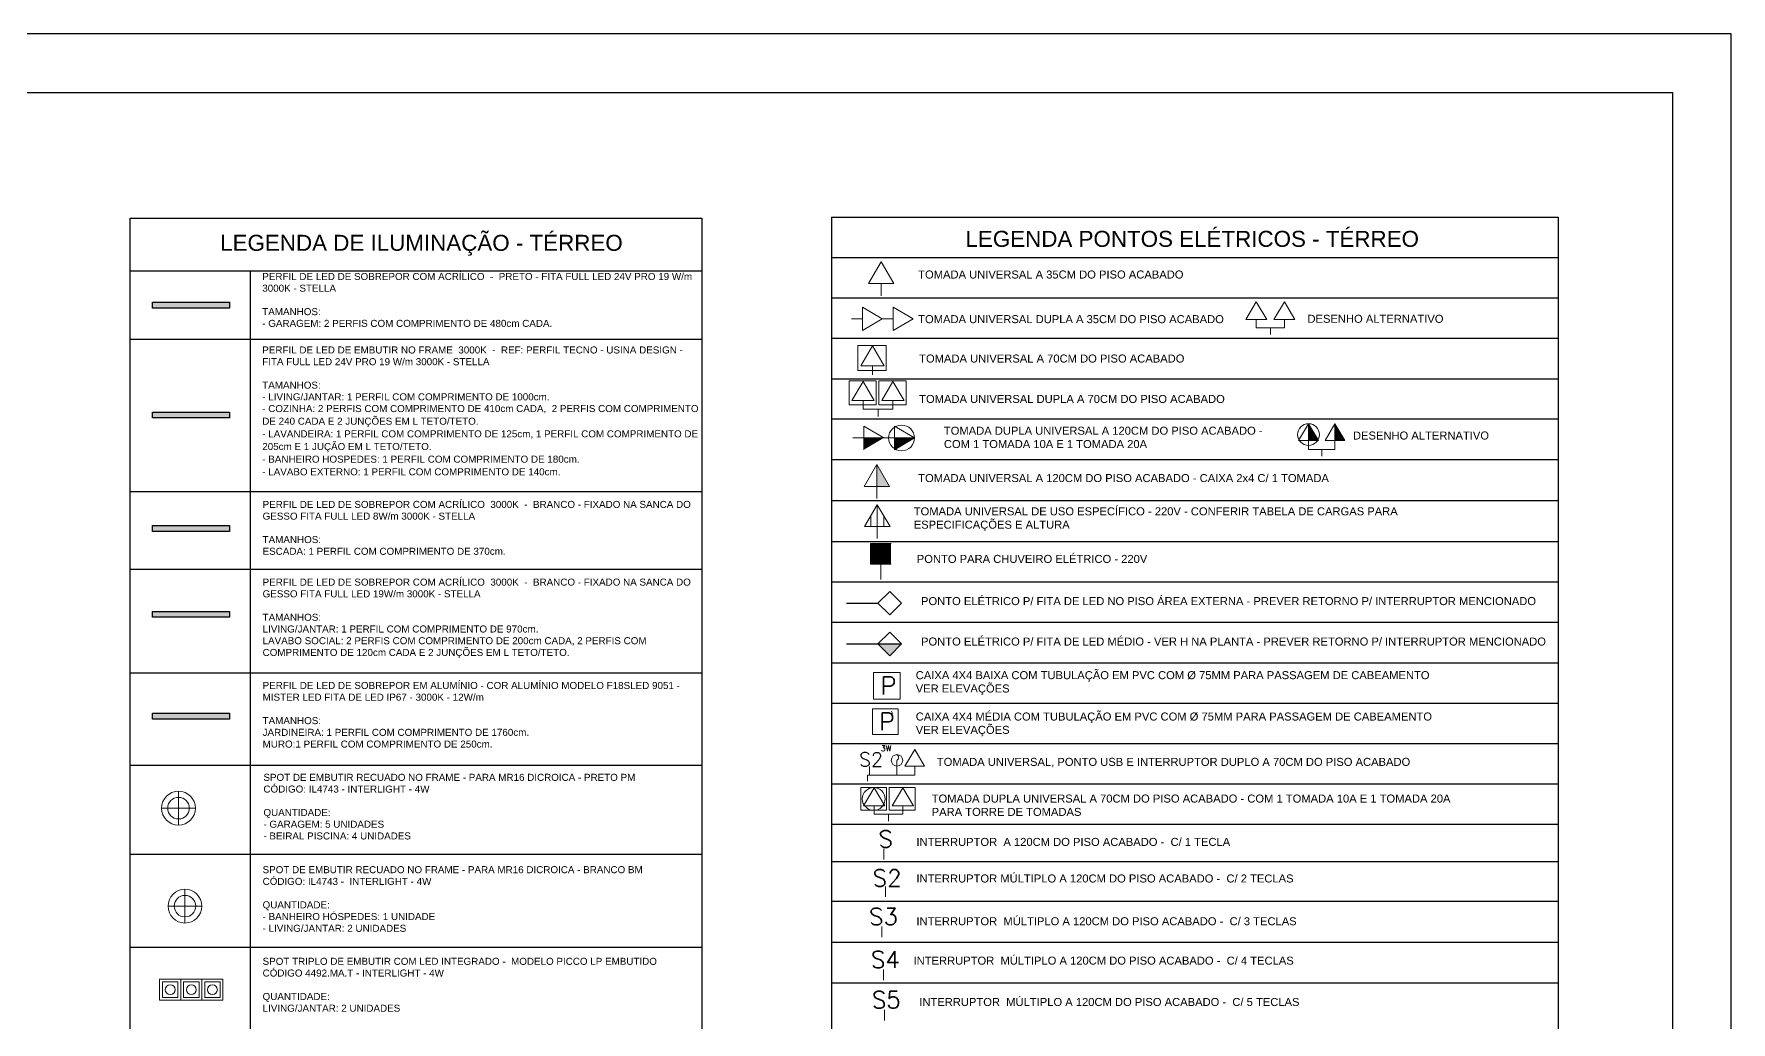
# Model space of a CAD drawing. Header units: millimetres. Extents: x 20625 to 81245, y 3427 to 18613.
# Drawn here: x 69092 to 70539, y 17770 to 18613 of the extents above; entities that cross this region are included whole.
import ezdxf

# ---------------------------------------------------------------- set-up
doc = ezdxf.new("R2010")
doc.units = ezdxf.units.MM
doc.linetypes.add('ACAD_ISO02W100', pattern=[15, 12, -3])
for name, color, linetype in [('1-ARQ-DEMOLIR', 12, 'Continuous'), ('ARQ-1-TEXTO-02', 2, 'Continuous'), ('ARQ-4-TXT-02', 1, 'Continuous'), ('P02', 2, 'Continuous')]:
    doc.layers.add(name, color=color, linetype=linetype)
for name, color, linetype, lineweight in [('EJEL05130C', 130, 'Continuous', 30), ('EJEL0580C', 80, 'Continuous', 9), ('EJEL25170T', 170, 'ACAD_ISO02W100', 25), ('EJEL3040C', 40, 'Continuous', 9), ('EJELFORMATO', 170, 'Continuous', 25)]:
    doc.layers.add(name, color=color, linetype=linetype, lineweight=lineweight)
doc.styles.add('RSA', font='arial.ttf')
doc.styles.add('SR60', font='simplex', dxfattribs={"height": 0.15})
doc.styles.add('SR80', font='SIMPLEX', dxfattribs={"height": 0.1})

# ---------------------------------------------------------------- blocks, each defined once
blk = doc.blocks.new('YTFTYF')
at = {"layer": 'EJEL0580C'}
for radius in [5.5, 3.5]:
    blk.add_circle((0, 0), radius, dxfattribs=at)
blk = doc.blocks.new('guygyug')
at = {"layer": 'EJEL0580C'}
for p, q in [((189, 0), (-189, 0)), ((0, -189), (0, 189))]:
    blk.add_line(p, q, dxfattribs=at)
at = {"layer": 'EJEL3040C', "xscale": 34.45206340576645, "yscale": 34.45206340576645, "zscale": 34.45206340576645}
blk.add_blockref('YTFTYF', (0, 0), dxfattribs=at)
blk = doc.blocks.new('iluminação térreo')
h = blk.add_hatch(color=50)
h.dxf.hatch_style = 1
h.paths.add_polyline_path([(48134.4, 16734.4), (48068.7, 16734.4), (48068.7, 16729.5), (48134.4, 16729.5)])
at = {"true_color": 0x58ba48}
h = blk.add_hatch(color=85, dxfattribs=at)
h.dxf.hatch_style = 1
h.paths.add_polyline_path([(48134.4, 16647.5), (48068.7, 16647.5), (48068.7, 16642.5), (48134.4, 16642.5)])
at = {"layer": '1-ARQ-DEMOLIR', "true_color": 0xf26722, "transparency": 33554559}
h = blk.add_hatch(color=30, dxfattribs=at)
h.dxf.hatch_style = 1
h.paths.add_polyline_path([(48134.4, 16998.2), (48068.7, 16998.2), (48068.7, 16993.3), (48134.4, 16993.3)])
at = {"layer": '1-ARQ-DEMOLIR', "true_color": 0xd63dce, "transparency": 33554559}
h = blk.add_hatch(color=213, dxfattribs=at)
h.dxf.hatch_style = 1
h.paths.add_polyline_path([(48134.4, 16904.5), (48068.7, 16904.5), (48068.7, 16899.6), (48134.4, 16899.6)])
at = {"layer": '1-ARQ-DEMOLIR', "true_color": 0x4d759d}
h = blk.add_hatch(color=155, dxfattribs=at)
h.dxf.hatch_style = 1
h.paths.add_polyline_path([(48134.4, 16807.7), (48068.7, 16807.7), (48068.7, 16802.7), (48134.4, 16802.7)])
at = {"color": 50, "elevation": 836659.2}
blk.add_lwpolyline([(48068.7, 16734.4), (48134.4, 16734.4), (48134.4, 16729.5), (48068.7, 16729.5)], close=True, dxfattribs=at)
at = {"color": 85, "true_color": 0x58ba48, "elevation": 836659.2}
blk.add_lwpolyline([(48068.7, 16647.5), (48134.4, 16647.5), (48134.4, 16642.5), (48068.7, 16642.5)], close=True, dxfattribs=at)
at = {"layer": '1-ARQ-DEMOLIR', "color": 30, "true_color": 0xf26722, "elevation": 836659.2}
blk.add_lwpolyline([(48068.7, 16998.2), (48134.4, 16998.2), (48134.4, 16993.3), (48068.7, 16993.3)], close=True, dxfattribs=at)
at = {"layer": '1-ARQ-DEMOLIR', "color": 213, "true_color": 0xd63dce, "transparency": 33554559, "elevation": 836659.2}
blk.add_lwpolyline([(48068.7, 16904.5), (48134.4, 16904.5), (48134.4, 16899.6), (48068.7, 16899.6)], close=True, dxfattribs=at)
at = {"layer": '1-ARQ-DEMOLIR', "color": 155, "true_color": 0x4d759d, "elevation": 836659.2}
blk.add_lwpolyline([(48068.7, 16807.7), (48134.4, 16807.7), (48134.4, 16802.7), (48068.7, 16802.7)], close=True, dxfattribs=at)
at = {"layer": 'ARQ-1-TEXTO-02'}
for p, q in [((48049.8, 17070.1, 836659.2), (48537.1, 17070.1, 836659.2)), ((48049.8, 15561, 836659.2), (48049.8, 17070.1, 836659.2)), ((48537.1, 17070.1, 836659.2), (48537.1, 15561, 836659.2)), ((48049.8, 17024.9, 836659.2), (48537.1, 17024.9, 836659.2)), ((48151.9, 17024.9, 836659.2), (48151.9, 15561, 836659.2)), ((48049.8, 16966.6, 836659.2), (48537.1, 16966.6, 836659.2)), ((48049.8, 16836.6, 836659.2), (48537.1, 16836.6, 836659.2)), ((48049.8, 16770.4, 836659.2), (48537.1, 16770.4, 836659.2)), ((48049.8, 16682, 836659.2), (48537.1, 16682, 836659.2)), ((48049.8, 16603.1, 836659.2), (48537.1, 16603.1, 836659.2)), ((48049.8, 16527.3, 836659.2), (48537.1, 16527.3, 836659.2)), ((48049.8, 16447.8, 836659.2), (48537.1, 16447.8, 836659.2))]:
    blk.add_line(p, q, dxfattribs=at)
at = {"layer": 'EJEL0580C', "color": 0}
for p, q in [((48090.9, 16571, 836659.2), (48090.9, 16562, 836659.2)), ((48096.4, 16487.4, 836659.2), (48096.4, 16478.4, 836659.2))]:
    blk.add_line(p, q, dxfattribs=at)
at = {"layer": 'EJEL0580C', "elevation": 836659.2}
for points in [[(48128.8, 16420.6), (48074.8, 16420.6), (48074.8, 16402.6), (48128.8, 16402.6)], [(48092.8, 16420.6), (48092.8, 16402.6)], [(48110.8, 16402.6), (48110.8, 16420.6)], [(48128.8, 16402.6), (48128.8, 16420.6)]]:
    blk.add_lwpolyline(points, dxfattribs=at)
for points in [[(48090.4, 16405), (48090.4, 16418.2), (48077.2, 16418.2), (48077.2, 16405)], [(48108.4, 16405), (48108.4, 16418.2), (48095.2, 16418.2), (48095.2, 16405)], [(48126.4, 16405), (48126.4, 16418.2), (48113.2, 16418.2), (48113.2, 16405)]]:
    blk.add_lwpolyline(points, close=True, dxfattribs=at)
at = {"layer": 'EJEL0580C'}
for centre in [(48083.8, 16411.6, 836659.2), (48101.8, 16411.6, 836659.2), (48119.8, 16411.6, 836659.2)]:
    blk.add_circle(centre, 4.23, dxfattribs=at)
at = {"layer": 'EJEL3040C', "xscale": 0.0760503925194413, "yscale": 0.0760503925194413, "zscale": 0.0760503925194413}
for p in [(48090.9, 16566.5, 836659.2), (48096.4, 16482.9, 836659.2)]:
    blk.add_blockref('guygyug', p, dxfattribs=at)
at = {"layer": 'ARQ-4-TXT-02', "style": 'RSA'}
blk.add_text('LEGENDA DE ILUMINAÇÃO - TÉRREO', height=13.65, dxfattribs=at).set_placement((48126.4, 17042.1, 836659.2))
at = {"layer": 'ARQ-4-TXT-02', "char_height": 6, "attachment_point": 1, "style": 'RSA'}
for s, insert, width in [('PERFIL DE LED DE SOBREPOR COM ACRÍLICO  -  PRETO - FITA FULL LED 24V PRO 19 W/m 3000K - STELLA\\P \\PTAMANHOS:\\P- GARAGEM: 2 PERFIS COM COMPRIMENTO DE 480cm CADA.', (48162.3, 17023.2, 836659.2), 373.267), ('PERFIL DE LED DE EMBUTIR NO FRAME  3000K  -  REF: PERFIL TECNO - USINA DESIGN - FITA FULL LED 24V PRO 19 W/m 3000K - STELLA\\P \\PTAMANHOS:\\P- LIVING/JANTAR: 1 PERFIL COM COMPRIMENTO DE 1000cm.\\P\\pxa0.66667,sm1.0792;- COZINHA: 2 PERFIS COM COMPRIMENTO DE 410cm CADA,  2 PERFIS COM COMPRIMENTO DE 240 CADA E 2 JUNÇÕES EM L TETO/TETO.^J- LAVANDEIRA: 1 PERFIL COM COMPRIMENTO DE 125cm, 1 PERFIL COM COMPRIMENTO DE 205cm E 1 JUÇÃO EM L TETO/TETO.^J- BANHEIRO HOSPEDES: 1 PERFIL COM COMPRIMENTO DE 180cm.^J- LAVABO EXTERNO: 1 PERFIL COM COMPRIMENTO DE 140cm.', (48162.3, 16960.5, 836659.2), 373.267), ('PERFIL DE LED DE SOBREPOR COM ACRÍLICO  3000K  -  BRANCO - FIXADO NA SANCA DO GESSO FITA FULL LED 8W/m 3000K - STELLA\\P\\PTAMANHOS:^JESCADA: 1 PERFIL COM COMPRIMENTO DE 370cm.', (48162.6, 16828.7, 836659.2), 365.688), ('PERFIL DE LED DE SOBREPOR COM ACRÍLICO  3000K  -  BRANCO - FIXADO NA SANCA DO GESSO FITA FULL LED 19W/m 3000K - STELLA\\P \\PTAMANHOS:\\PLIVING/JANTAR: 1 PERFIL COM COMPRIMENTO DE 970cm.\\PLAVABO SOCIAL: 2 PERFIS COM COMPRIMENTO DE 200cm CADA, 2 PERFIS COM COMPRIMENTO DE 120cm CADA E 2 JUNÇÕES EM L TETO/TETO.', (48162.6, 16762.4, 836659.2), 365.688), ('PERFIL DE LED DE SOBREPOR EM ALUMÍNIO - COR ALUMÍNIO MODELO F18SLED 9051 - MISTER LED FITA DE LED IP67 - 3000K - 12W/m \\P \\PTAMANHOS:\\PJARDINEIRA: 1 PERFIL COM COMPRIMENTO DE 1760cm.\\PMURO:1 PERFIL COM COMPRIMENTO DE 250cm.', (48162.6, 16674.2, 836659.2), 365.688), ('\\pxt27;SPOT DE EMBUTIR RECUADO NO FRAME - PARA MR16 DICROICA - PRETO PM\\PCÓDIGO: IL4743 - INTERLIGHT - 4W\\P \\PQUANTIDADE:\\P- GARAGEM: 5 UNIDADES\\P- BEIRAL PISCINA: 4 UNIDADES', (48163.3, 16595.8, 836659.2), 365.688), ('\\pxt27;SPOT DE EMBUTIR RECUADO NO FRAME - PARA MR16 DICROICA - BRANCO BM\\PCÓDIGO: IL4743 -  INTERLIGHT - 4W \\P\\PQUANTIDADE:\\P- BANHEIRO HÓSPEDES: 1 UNIDADE\\P- LIVING/JANTAR: 2 UNIDADES', (48162.6, 16517, 836659.2), 365.688)]:
    blk.add_mtext(s, dxfattribs=dict(at, insert=insert, width=width))
at = {"layer": 'ARQ-4-TXT-02', "insert": (48162.6, 16438.8, 836659.2), "char_height": 6, "attachment_point": 1, "style": 'RSA'}
blk.add_mtext_dynamic_manual_height_columns('\\pxt10;SPOT TRIPLO DE EMBUTIR COM LED INTEGRADO -  MODELO PICCO LP EMBUTIDO CÓDIGO 4492.MA.T - INTERLIGHT - 4W\\P\\P\\ptz;QUANTIDADE: \\PLIVING/JANTAR: 2 UNIDADES', width=365.688, gutter_width=37.5, heights=[87.2], dxfattribs=at)
blk = doc.blocks.new('A$C358D43A7')
at = {"layer": 'EJEL0580C'}
for p, q in [((0, 0), (-15.9, 0)), ((0, 0), (0, 16.9)), ((0, 16.9), (0, -16.9)), ((0, 16.9), (28.7, 0)), ((28.7, 0), (0, -16.9))]:
    blk.add_line(p, q, dxfattribs=at)
blk = doc.blocks.new('2 tugs baixas')
at = {"layer": 'EJEL0580C'}
for p, q in [((186286.4, 52580.3), (186286.4, 52590.3)), ((186286.4, 52590.3), (186286.4, 52570.3)), ((186286.4, 52590.3), (186303.3, 52580.3)), ((186312.6, 52590.3), (186312.6, 52570.3)), ((186312.6, 52590.3), (186329.5, 52580.3)), ((186286.4, 52580.3), (186277, 52580.3)), ((186303.3, 52580.3), (186286.4, 52570.3)), ((186312.6, 52580.3), (186303.3, 52580.3)), ((186329.5, 52580.3), (186312.6, 52570.3))]:
    blk.add_line(p, q, dxfattribs=at)
blk = doc.blocks.new('70cc')
at = {"layer": 'EJEL0580C'}
for p, q in [((186995.2, 52157.6), (187005.2, 52174.5)), ((187005.2, 52174.5), (187015.1, 52157.6)), ((186995.2, 52157.6), (187015.1, 52157.6)), ((187000.2, 52157.6), (187009.8, 52157.6)), ((187005.2, 52157.6), (187005.2, 52149.8))]:
    blk.add_line(p, q, dxfattribs=at)
blk.add_lwpolyline([(186992.6, 52153.5), (186992.6, 52174.9), (187016.7, 52174.9), (187016.7, 52153.5)], close=True, dxfattribs=at)
blk = doc.blocks.new('70cmmmm')
at = {"layer": 'EJEL0580C'}
for p, q in [((186060.5, 52274.7), (186060.5, 52248)), ((186068.3, 52274.7), (186060.5, 52274.7)), ((186068.3, 52284.6), (186068.3, 52264.7)), ((186068.3, 52284.6), (186085.2, 52274.7)), ((186068.3, 52279.6), (186068.3, 52270)), ((186085.2, 52274.7), (186068.3, 52264.7)), ((186060.5, 52261.3), (186054, 52261.3)), ((186060.5, 52248), (186060.5, 52261.3)), ((186068.3, 52258), (186068.3, 52238.1)), ((186068.3, 52258), (186085.2, 52248)), ((186068.3, 52248), (186060.5, 52248)), ((186068.3, 52253), (186068.3, 52243.4)), ((186085.2, 52248), (186068.3, 52238.1))]:
    blk.add_line(p, q, dxfattribs=at)
for points in [[(186064.2, 52287.2), (186085.6, 52287.2), (186085.6, 52263.1), (186064.2, 52263.1)], [(186064.2, 52260.6), (186085.6, 52260.6), (186085.6, 52236.4), (186064.2, 52236.4)]]:
    blk.add_lwpolyline(points, close=True, dxfattribs=at)
blk = doc.blocks.new('duas emoilhadas')
at = {"layer": 'EJEL0580C'}
h = blk.add_hatch(color=256, dxfattribs=at)
h.dxf.hatch_style = 1
h.paths.add_polyline_path([(185341, 52808.3), (185351, 52808.3), (185341, 52825.2)])
h = blk.add_hatch(color=256, dxfattribs=at)
h.dxf.hatch_style = 1
h.paths.add_polyline_path([(185341, 52782.1), (185351, 52782.1), (185341, 52799)])
for p, q in [((185331, 52808.3), (185341, 52825.2)), ((185341, 52825.2), (185351, 52808.3)), ((185341, 52808.3), (185341, 52825.2)), ((185341, 52808.3), (185331, 52808.3)), ((185331, 52808.3), (185351, 52808.3)), ((185341, 52808.3), (185341, 52799)), ((185331, 52782.1), (185341, 52799)), ((185341, 52782.1), (185341, 52799)), ((185341, 52782.1), (185331, 52782.1)), ((185331, 52782.1), (185351, 52782.1)), ((185341, 52782.1), (185341, 52772.7))]:
    blk.add_line(p, q, dxfattribs=at)
blk.add_circle((185341, 52814.2), 11, dxfattribs=at)
blk = doc.blocks.new('A$C30B02EAA')
at = {"layer": 'EJEL0580C'}
h = blk.add_hatch(color=256, dxfattribs=at)
h.dxf.hatch_style = 1
h.paths.add_polyline_path([(0, 0), (0, -16.9), (28.7, 0)])
for p, q in [((0, 0), (-15.9, 0)), ((0, 0), (0, 16.9)), ((0, 16.9), (0, -16.9)), ((0, 16.9), (28.7, 0)), ((28.7, 0), (0, -16.9)), ((0, 0), (28.7, 0))]:
    blk.add_line(p, q, dxfattribs=at)
blk = doc.blocks.new('A$C1FA829F1')
at = {"layer": 'EJEL0580C'}
for p, q in [((0, 0), (-15.9, 0)), ((0, 0), (0, 16.9)), ((0, 16.9), (0, -16.9)), ((0, 16.9), (28.7, 0)), ((0, 8.5), (14.3, 8.5)), ((28.7, 0), (0, -16.9)), ((0, 0), (28.7, 0)), ((0, -8.5), (14.3, -8.5))]:
    blk.add_line(p, q, dxfattribs=at)
blk = doc.blocks.new('A$C0AE3526C')
at = {"layer": 'EJEL0580C'}
h = blk.add_hatch(color=256, dxfattribs=at)
h.dxf.hatch_style = 1
h.paths.add_polyline_path([(47.6, 15.9), (15.9, 15.9), (15.9, -15.9), (47.6, -15.9)])
h = blk.add_hatch(color=256, dxfattribs=at)
h.dxf.hatch_style = 1
h.paths.add_polyline_path([(47.6, -15.9), (47.6, 0), (15.9, 0), (15.9, -15.9)])
for p, q in [((-7.9, 0), (47.6, 0)), ((0, 0), (47.6, 0)), ((15.9, 15.9), (47.6, 15.9)), ((15.9, -15.9), (15.9, 15.9)), ((15.9, -15.9), (15.9, 15.9)), ((47.6, -15.9), (47.6, 15.9)), ((47.6, -15.9), (47.6, 15.9))]:
    blk.add_line(p, q, dxfattribs=at)
blk = doc.blocks.new('A$C4247474B')
at = {"layer": 'EJEL0580C'}
for p, q in [((0, 0), (31.7, 0)), ((0, 0), (0, -31.7)), ((31.7, 0), (31.7, -31.7)), ((0, -31.7), (31.7, -31.7))]:
    blk.add_line(p, q, dxfattribs=at)
at = {"layer": 'EJEL0580C', "style": 'SR80'}
blk.add_text('P', height=21.2, rotation=270, dxfattribs=at).set_placement((5.5, -8.3))
blk = doc.blocks.new('caixa alta')
at = {"layer": 'EJEL0580C'}
blk.add_arc((203472.7, 35116.8), 5.64, 344.7678, 31.771, dxfattribs=at)
at = {"layer": 'EJEL0580C', "xscale": 1.154827054658877, "yscale": 1.154827054658877, "zscale": 1.154827054658877, "rotation": 90}
blk.add_blockref('A$C4247474B', (203450.4, 35086.2), dxfattribs=at)
blk = doc.blocks.new('A$C3D7A1D48')
at = {"layer": 'EJEL0580C'}
blk.add_line((6.6, 0), (-6.6, 0), dxfattribs=at)
at = {"layer": 'EJEL0580C', "style": 'SR80'}
blk.add_text('S2', height=21.16, rotation=270, dxfattribs=at).set_placement((6.6, 16.1))
blk = doc.blocks.new('70cm')
at = {"layer": 'EJEL0580C'}
for p, q in [((186060.5, 52274.7), (186060.5, 52248)), ((186068.3, 52274.7), (186060.5, 52274.7)), ((186068.3, 52284.6), (186068.3, 52264.7)), ((186068.3, 52284.6), (186085.2, 52274.7)), ((186068.3, 52279.6), (186068.3, 52270)), ((186085.2, 52274.7), (186068.3, 52264.7)), ((186060.5, 52261.3), (186054, 52261.3)), ((186060.5, 52248), (186060.5, 52261.3)), ((186068.3, 52258), (186068.3, 52238.1)), ((186068.3, 52258), (186085.2, 52248)), ((186068.3, 52248), (186060.5, 52248)), ((186068.3, 52253), (186068.3, 52243.4)), ((186085.2, 52248), (186068.3, 52238.1))]:
    blk.add_line(p, q, dxfattribs=at)
for points in [[(186064.2, 52287.2), (186085.6, 52287.2), (186085.6, 52263.1), (186064.2, 52263.1)], [(186064.2, 52260.6), (186085.6, 52260.6), (186085.6, 52236.4), (186064.2, 52236.4)]]:
    blk.add_lwpolyline(points, close=True, dxfattribs=at)
blk = doc.blocks.new('20 e 10 A')
at = {"layer": 'EJEL0580C'}
h = blk.add_hatch(color=256, dxfattribs=at)
h.dxf.hatch_style = 1
h.paths.add_polyline_path([(185079.6, 47101.4), (185089.6, 47101.4), (185079.6, 47118.3)])
h = blk.add_hatch(color=256, dxfattribs=at)
h.dxf.hatch_style = 1
h.paths.add_polyline_path([(185106.2, 47101.4), (185116.2, 47101.4), (185106.2, 47118.3)])
for p, q in [((185069.6, 47101.4), (185079.6, 47118.3)), ((185079.6, 47118.3), (185089.6, 47101.4)), ((185079.6, 47101.4), (185079.6, 47118.3)), ((185096.3, 47101.4), (185106.2, 47118.3)), ((185106.2, 47118.3), (185116.2, 47101.4)), ((185106.2, 47101.4), (185106.2, 47118.3)), ((185079.6, 47101.4), (185069.6, 47101.4)), ((185069.6, 47101.4), (185089.6, 47101.4)), ((185079.6, 47101.4), (185079.6, 47092.1)), ((185079.6, 47092.1), (185106.2, 47092.1)), ((185106.2, 47092.1), (185092.9, 47092.1)), ((185092.9, 47092.1), (185092.9, 47085.6)), ((185106.2, 47101.4), (185096.3, 47101.4)), ((185096.3, 47101.4), (185116.2, 47101.4)), ((185106.2, 47101.4), (185106.2, 47092.1))]:
    blk.add_line(p, q, dxfattribs=at)
blk.add_circle((185079.6, 47107.3), 11, dxfattribs=at)
blk = doc.blocks.new('20 10 Aa')
at = {"layer": 'EJEL0580C'}
blk.add_blockref('20 e 10 A', (0, 0), dxfattribs=at)

msp = doc.modelspace()

# ---------------------------------------------------------------- hatches: boundary and pattern name
at = {"layer": 'EJEL05130C', "ltscale": 0.35}
h = msp.add_hatch(color=256, dxfattribs=at)
h.dxf.hatch_style = 1
h.paths.add_polyline_path([(69831.7, 18092.3), (69811.6, 18092.3), (69821.7, 18082.2)])

# ---------------------------------------------------------------- linework, layer by layer
for p, q in [((69821.7, 18137.1), (69811.6, 18127)), ((69831.7, 18127), (69821.7, 18137.1)), ((69784.9, 18127), (69811.6, 18127)), ((69811.6, 18127), (69821.7, 18117)), ((69821.7, 18117), (69831.7, 18127)), ((69784.9, 18092.3), (69831.7, 18092.3)), ((69821.7, 18102.3), (69811.6, 18092.3)), ((69811.6, 18092.3), (69821.7, 18082.2)), ((69831.7, 18092.3), (69821.7, 18102.3)), ((69821.7, 18082.2), (69831.7, 18092.3))]:
    msp.add_line(p, q, dxfattribs=at)
at = {"layer": 'EJEL0580C'}
for p, q in [((70125.4, 18369.1), (70134.3, 18384.3)), ((70134.3, 18384.3), (70143.3, 18369.1)), ((70149.3, 18369.1), (70158.2, 18384.3)), ((70158.2, 18384.3), (70167.2, 18369.1)), ((70125.4, 18369.1), (70143.3, 18369.1)), ((70134.3, 18369.1), (70134.3, 18362.1)), ((70149.3, 18369.1), (70167.2, 18369.1)), ((70158.2, 18369.1), (70158.2, 18362.1)), ((70134.3, 18362.1), (70158.2, 18362.1)), ((70158.2, 18362.1), (70146.3, 18362.1)), ((70146.3, 18362.1), (70146.3, 18356.3)), ((69834.7, 17988), (69843, 18002.1)), ((69843, 18002.1), (69851.3, 17988)), ((69827.9, 17980.3), (69827.9, 17992.9)), ((69843, 17988), (69834.7, 17988)), ((69834.7, 17988), (69851.3, 17988)), ((69843, 17988), (69843, 17980.3)), ((69802.9, 17980.3), (69843, 17980.3)), ((69802.9, 17980.3), (69802.9, 17975)), ((69843, 17980.3), (69831.9, 17980.3)), ((69816.8, 17917.4), (69816.8, 17908.4)), ((69814.9, 17851), (69814.9, 17842)), ((69816.5, 17814.3), (69816.5, 17805.3)), ((69817.3, 17780), (69817.3, 17771))]:
    msp.add_line(p, q, dxfattribs=at)
for centre, radius in [((69827.9, 17992.9), 4.89), ((69808.1, 17960), 9.74)]:
    msp.add_circle(centre, radius, dxfattribs=at)
msp.add_arc((69826.3, 17995.4), 2.91, 302.8959, 57.1041, dxfattribs=at)
at = {"layer": 'EJELFORMATO', "color": 7, "elevation": 836659.2}
msp.add_lwpolyline([(64594.1, 14407.8), (70539.1, 14407.8), (70539.1, 18612.8), (64594.1, 18612.8)], close=True, dxfattribs=at)
at = {"layer": 'EJELFORMATO', "elevation": 836659.2}
msp.add_lwpolyline([(70489.1, 14457.8), (64719.1, 14457.8), (64719.1, 18562.8), (70489.1, 18562.8)], close=True, dxfattribs=at)
at = {"layer": 'P02'}
for p, q in [((69772.1, 18456.5), (70391.6, 18456.5)), ((69772.1, 18456.5), (69772.1, 17208.3)), ((70391.6, 18456.5), (70391.6, 17208.3)), ((69772.1, 18422), (70391.6, 18422)), ((69772.1, 18421), (69772.1, 17172.8)), ((70391.6, 18421), (70391.6, 17172.8)), ((69772.1, 18387.6), (70391.6, 18387.6)), ((69772.1, 18353.1), (70391.6, 18353.1)), ((69772.1, 18318.6), (70391.6, 18318.6)), ((69772.1, 18284.2), (70391.6, 18284.2)), ((69772.1, 18249.7), (70391.6, 18249.7)), ((69772.1, 18214.6), (70391.6, 18214.6)), ((69772.1, 18179.6), (70391.6, 18179.6)), ((69772.1, 18145.1), (70391.6, 18145.1)), ((69772.1, 18110.7), (70391.6, 18110.7)), ((69772.1, 18076.2), (70391.6, 18076.2)), ((69772.1, 18041.8), (70391.6, 18041.8)), ((69772.1, 18007.3), (70391.6, 18007.3)), ((69772.1, 17972.8), (70391.6, 17972.8)), ((69772.1, 17938.4), (70391.6, 17938.4)), ((69772.1, 17906.5), (70391.6, 17906.5)), ((69772.1, 17872.7), (70391.6, 17872.7)), ((69772.1, 17837.6), (70391.6, 17837.6)), ((69772.1, 17803.1), (70391.6, 17803.1))]:
    msp.add_line(p, q, dxfattribs=at)

# ---------------------------------------------------------------- block references
at = {"layer": 'EJEL05130C'}
msp.add_blockref('iluminação térreo', (21124.4, 1385.6, -836659.2), dxfattribs=at)
at = {"layer": 'EJEL0580C'}
for name, p, xscale, yscale, zscale, rotation in [('A$C358D43A7', (69814.4, 18399.7), 0.645886, 0.645886, 0.645886, 90), ('A$C30B02EAA', (69810.7, 18226.7), 0.645886, 0.645886, 0.645886, 90), ('A$C1FA829F1', (69811.1, 18192.5), 0.645886, 0.645886, 0.645886, 89.99999999999999), ('A$C0AE3526C', (69814.1, 18151.6), 0.5505983722176891, 0.5505983722176891, 0.5505983722176891, 90), ('A$C4247474B', (69807.8, 18045), 0.7182304445582308, 0.7182304445582308, 0.7182304445582308, 90), ('A$C3D7A1D48', (69804.6, 17984), 0.5638057505823025, 0.5638057505823025, 0.5638057505823025, 90), ('70cm', (117476.4, -151716.7), 0.9118731658723735, 0.9118731658723735, 0.9118731658723735, 89.99999999999999), ('A$C3D7A1D48', (69818.1, 17880.8), 0.67988, 0.67988, 0.67988, 90)]:
    msp.add_blockref(name, p, dxfattribs=dict(at, xscale=xscale, yscale=yscale, zscale=zscale, rotation=rotation))
at = {"layer": 'EJEL0580C', "rotation": 359.999999999684}
msp.add_blockref('70cc', (-117198.1, -33828), dxfattribs=at)
at = {"layer": 'EJEL0580C'}
for name, p, xscale, yscale, zscale in [('20 10 Aa', (-85769.1, -21421.7), 0.8425991832101614, 0.8425991832101614, 0.8425991832101614), ('caixa alta', (-51951.4, -2983.1), 0.5984678048524226, 0.5984678048524226, 0.5984678048524226)]:
    msp.add_blockref(name, p, dxfattribs=dict(at, xscale=xscale, yscale=yscale, zscale=zscale))
at = {"layer": 'EJEL25170T', "color": 240, "true_color": 0xed1f24}
msp.add_blockref('2 tugs baixas', (-116487.9, -34210.6), dxfattribs=at)
at = {"layer": 'EJEL25170T', "color": 240, "true_color": 0xed1f24, "xscale": 0.9564767812532686, "yscale": 0.9564767812532686, "zscale": 0.9564767812532686, "rotation": 90}
msp.add_blockref('70cmmmm', (119798.5, -159669.9), dxfattribs=at)
at = {"layer": 'EJEL25170T', "color": 240, "true_color": 0xed1f24, "rotation": 270}
msp.add_blockref('duas emoilhadas', (17017.6, 203609), dxfattribs=at)

# ---------------------------------------------------------------- texts
at = {"layer": 'ARQ-4-TXT-02', "style": 'RSA'}
msp.add_text('LEGENDA PONTOS ELÉTRICOS - TÉRREO', height=13.65, dxfattribs=at).set_placement((69886.3, 18431.1))
at = {"layer": 'ARQ-4-TXT-02', "char_height": 6.825, "attachment_point": 1, "style": 'RSA'}
for s, width, insert in [('TOMADA UNIVERSAL A 35CM DO PISO ACABADO', 405.089, (69846, 18410.9)), ('TOMADA UNIVERSAL DUPLA A 35CM DO PISO ACABADO', 426.314, (69846, 18372.8)), ('DESENHO ALTERNATIVO', 426.314, (70177.9, 18373.1)), ('TOMADA UNIVERSAL A 70CM DO PISO ACABADO ', 405.089, (69846.8, 18339.2)), ('TOMADA UNIVERSAL DUPLA A 70CM DO PISO ACABADO ', 405.089, (69846.8, 18304.7)), ('TOMADA DUPLA UNIVERSAL A 120CM DO PISO ACABADO - COM 1 TOMADA 10A E 1 TOMADA 20A ', 286.506, (69867.9, 18277.6)), ('DESENHO ALTERNATIVO', 426.314, (70216.7, 18273.5)), ('TOMADA UNIVERSAL A 120CM DO PISO ACABADO - CAIXA 2x4 C/ 1 TOMADA', 474.968, (69846, 18237.2)), ('TOMADA UNIVERSAL DE USO ESPECÍFICO - 220V - CONFERIR TABELA DE CARGAS PARA ESPECIFICAÇÕES E ALTURA', 474.968, (69842.2, 18208.8)), ('PONTO PARA CHUVEIRO ELÉTRICO - 220V', 405.089, (69844.8, 18168.2)), ('PONTO ELÉTRICO P/ FITA DE LED NO PISO ÁREA EXTERNA - PREVER RETORNO P/ INTERRUPTOR MENCIONADO', 554.136, (69848.4, 18132.2)), ('PONTO ELÉTRICO P/ FITA DE LED MÉDIO - VER H NA PLANTA - PREVER RETORNO P/ INTERRUPTOR MENCIONADO', 554.136, (69848.4, 18097.7)), ('CAIXA 4X4 BAIXA COM TUBULAÇÃO EM PVC COM %%C 75MM PARA PASSAGEM DE CABEAMENTO\\PVER ELEVAÇÕES', 616.095, (69843.9, 18069)), ('CAIXA 4X4 MÉDIA COM TUBULAÇÃO EM PVC COM %%C 75MM PARA PASSAGEM DE CABEAMENTO\\PVER ELEVAÇÕES', 616.095, (69843.9, 18033.7)), ('TOMADA UNIVERSAL, PONTO USB E INTERRUPTOR DUPLO A 70CM DO PISO ACABADO ', 405.089, (69861.9, 17995)), ('TOMADA DUPLA UNIVERSAL A 70CM DO PISO ACABADO - COM 1 TOMADA 10A E 1 TOMADA 20A \\PPARA TORRE DE TOMADAS', 474.968, (69857.5, 17963.7)), ('INTERRUPTOR  A 120CM DO PISO ACABADO -  C/ 1 TECLA', 529.766, (69844.5, 17926.7)), ('INTERRUPTOR MÚLTIPLO A 120CM DO PISO ACABADO -  C/ 2 TECLAS', 529.766, (69844.5, 17895.5)), ('INTERRUPTOR  MÚLTIPLO A 120CM DO PISO ACABADO -  C/ 3 TECLAS', 529.766, (69844.5, 17859)), ('INTERRUPTOR  MÚLTIPLO A 120CM DO PISO ACABADO -  C/ 4 TECLAS', 529.766, (69842, 17825.4)), ('INTERRUPTOR  MÚLTIPLO A 120CM DO PISO ACABADO -  C/ 5 TECLAS', 529.766, (69846.9, 17790.1))]:
    msp.add_mtext_dynamic_manual_height_columns(s, width=width, gutter_width=37.5, heights=[35.2], dxfattribs=dict(at, insert=insert))
at = {"layer": 'EJEL0580C'}
for s, height, style, p in [('3W', 4.77, 'SR60', (69814.2, 18000.7)), ('S', 14.4, 'SR80', (69812.1, 17918.6)), ('S3', 14.39, 'SR80', (69804.1, 17852.4)), ('S4', 14.39, 'SR80', (69805.7, 17815.7)), ('S5', 14.39, 'SR80', (69806.5, 17781.4))]:
    msp.add_text(s, height=height, dxfattribs=dict(at, style=style)).set_placement(p)

doc.saveas('drawing.dxf')
